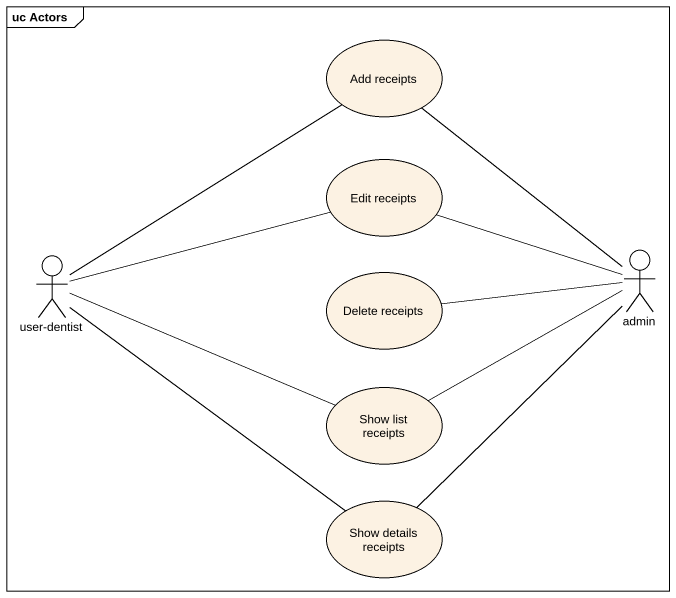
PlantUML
@startuml
mainframe uc Actors
usecase "Add receipts" as Add_receipts
usecase "Edit receipts" as Edit_receipts
actor "user-dentist" as user_dentist
usecase "Delete receipts" as Delete_receipts
actor admin
usecase "Show list receipts" as Show_list_receipts
usecase "Show details receipts" as Show_details_receipts
Add_receipts -- user_dentist
Add_receipts -- admin
Edit_receipts -left- user_dentist
Edit_receipts -right- admin
Delete_receipts -right- admin
Show_list_receipts -left- user_dentist
Show_list_receipts -right- admin
Show_details_receipts -up- user_dentist
Show_details_receipts -up- admin
@enduml
